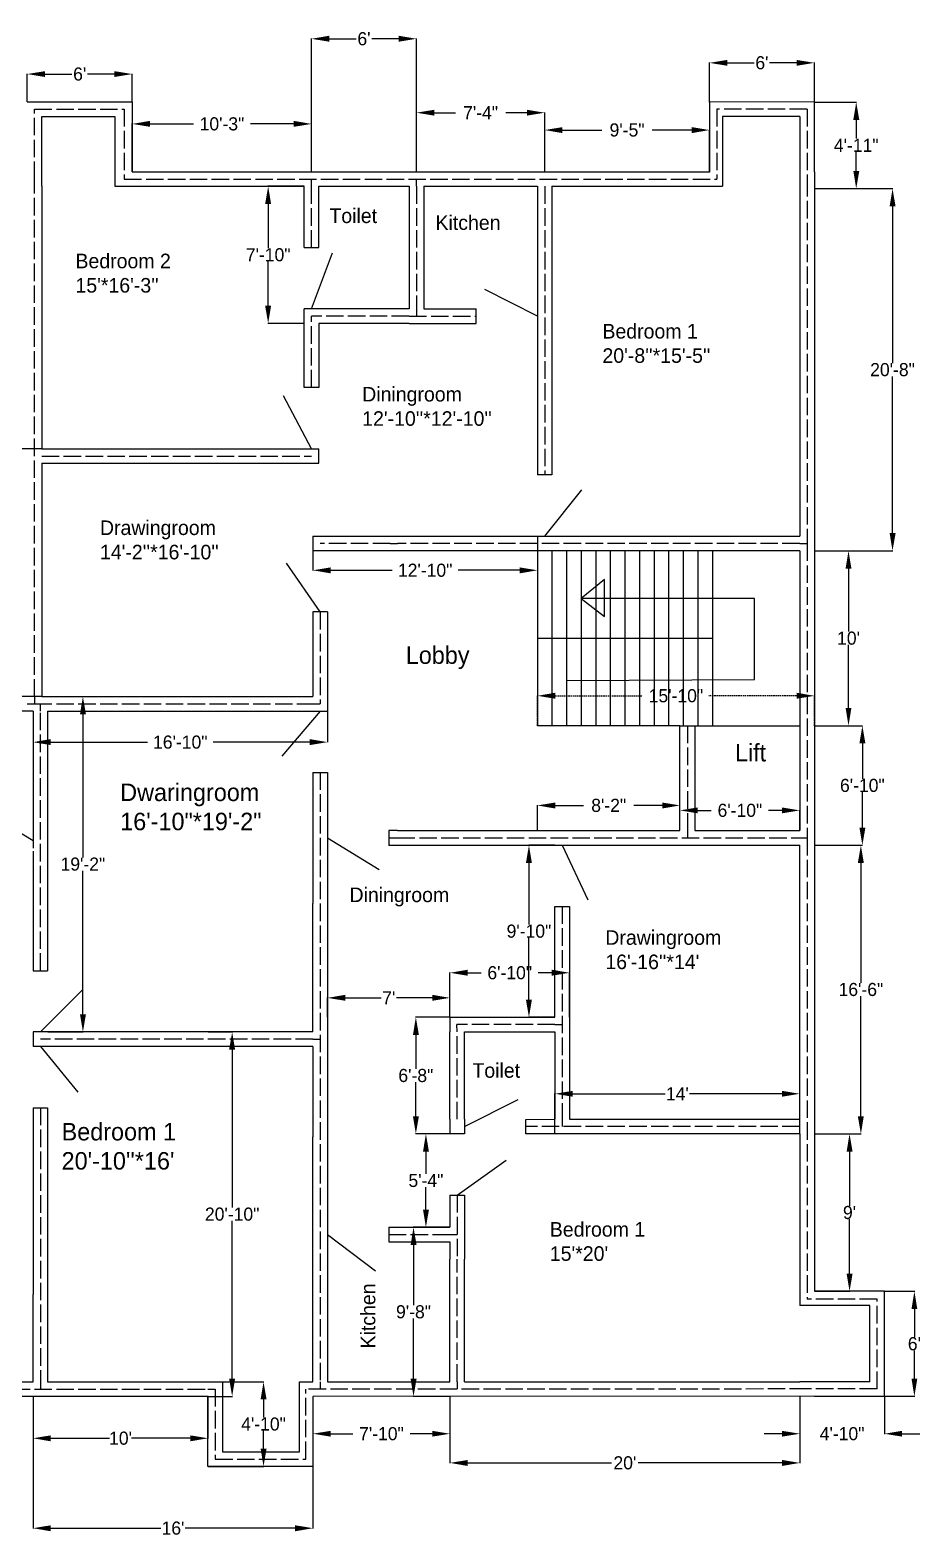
# Model space of a CAD drawing. Header units: inches. Extents: x 39 to 1095, y -16 to 1017.
# Drawn here: x 483 to 1095, y -16 to 1017 of the extents above; entities that cross this region are included whole.
import ezdxf

# ---------------------------------------------------------------- set-up
doc = ezdxf.new("R2010")
doc.units = ezdxf.units.IN
doc.header["$MEASUREMENT"] = 0
doc.linetypes.add('ACAD_ISO02W100', pattern=[15, 12, -3])
doc.linetypes.add('DASHEDX2', pattern=[1.5, 1, -0.5])
doc.dimstyles.get("Standard").update_dxf_attribs({"dimtxt": 9, "dimasz": 12.18, "dimexe": 0.18, "dimexo": 0.0625, "dimgap": 0.09, "dimtad": 0, "dimtih": 1, "dimtoh": 1, "dimdec": 0, "dimzin": 0, "dimdsep": 46, "dimlunit": 3, "dimtxsty": 'Standard', "dimcen": 0.09, "dimadec": 0, "dimazin": 0, "dimtfac": 1, "dimtdec": 0, "dimtofl": 0, "dimtmove": 0, "dimatfit": 3, "dimfxl": 1, "dimtolj": 1, "dimtzin": 0, "dimarcsym": 0})

# ---------------------------------------------------------------- blocks, each defined once
blk = doc.blocks.new('*D18')
at = {"color": 0, "linetype": 'DASHEDX2', "lineweight": -2}
for p, q in [((831.2, 540), (831.2, 560.7)), ((843.4, 560.5), (903.6, 560.5)), ((1009, 560.5), (948.8, 560.5)), ((1021.2, 540), (1021.2, 560.7))]:
    blk.add_line(p, q, dxfattribs=at)
at = {"color": 0, "linetype": 'DASHEDX2'}
for points in [[(843.4, 562.6), (843.4, 558.5), (831.2, 560.5)], [(1009, 562.6), (1009, 558.5), (1021.2, 560.5)]]:
    blk.add_solid(points, dxfattribs=at)
at = {"layer": 'Defpoints', "color": 0, "linetype": 'DASHEDX2'}
for p in [(1021.2, 560.5), (831.2, 540), (1021.2, 540)]:
    blk.add_point(p, dxfattribs=at)
at = {"color": 0, "linetype": 'DASHEDX2', "insert": (926.2, 560.5), "char_height": 9, "attachment_point": 5}
blk.add_mtext('\\A1;15\'-10"', dxfattribs=at)
blk = doc.blocks.new('*D24')
at = {"color": 0, "lineweight": -2}
for p, q in [((605.3, 329.9), (622, 329.9)), ((621.8, 317.8), (621.8, 209.5)), ((621.8, 92.1), (621.8, 200.4)), ((605.3, 79.9), (622, 79.9))]:
    blk.add_line(p, q, dxfattribs=at)
at = {"color": 0}
for points in [[(619.7, 317.8), (623.8, 317.8), (621.8, 329.9)], [(619.7, 92.1), (623.8, 92.1), (621.8, 79.9)]]:
    blk.add_solid(points, dxfattribs=at)
at = {"layer": 'Defpoints', "color": 0}
for p in [(605.2, 329.9), (621.8, 329.9), (605.2, 79.9)]:
    blk.add_point(p, dxfattribs=at)
at = {"color": 0, "insert": (621.8, 204.9), "char_height": 9, "attachment_point": 5}
blk.add_mtext('\\A1;20\'-10"', dxfattribs=at)
blk = doc.blocks.new('*D42')
at = {"color": 0, "lineweight": -2}
for p, q in [((485.2, 79.9), (485.2, -10.7)), ((677.2, 79.9), (677.2, -10.7)), ((497.4, -10.5), (572.9, -10.5)), ((665, -10.5), (589.5, -10.5))]:
    blk.add_line(p, q, dxfattribs=at)
at = {"color": 0}
for points in [[(497.4, -8.5), (497.4, -12.6), (485.2, -10.5)], [(665, -8.5), (665, -12.6), (677.2, -10.5)]]:
    blk.add_solid(points, dxfattribs=at)
at = {"layer": 'Defpoints', "color": 0}
for p in [(485.2, 79.9), (677.2, 79.9), (677.2, -10.5)]:
    blk.add_point(p, dxfattribs=at)
at = {"color": 0, "insert": (581.2, -10.5), "char_height": 9, "attachment_point": 5}
blk.add_mtext("\\A1;16'", dxfattribs=at)
blk = doc.blocks.new('*D43')
at = {"color": 0, "lineweight": -2}
for p, q in [((485.2, 79.8), (485.2, 51)), ((605.2, 79.8), (605.2, 51)), ((497.4, 51.2), (537.6, 51.2)), ((593, 51.2), (552.8, 51.2))]:
    blk.add_line(p, q, dxfattribs=at)
at = {"color": 0}
for points in [[(497.4, 53.2), (497.4, 49.1), (485.2, 51.2)], [(593, 53.2), (593, 49.1), (605.2, 51.2)]]:
    blk.add_solid(points, dxfattribs=at)
at = {"layer": 'Defpoints', "color": 0}
for p in [(485.2, 79.9), (605.2, 79.9), (605.2, 51.2)]:
    blk.add_point(p, dxfattribs=at)
at = {"color": 0, "insert": (545.2, 51.2), "char_height": 9, "attachment_point": 5}
blk.add_mtext("\\A1;10'", dxfattribs=at)
blk = doc.blocks.new('*D44')
at = {"color": 0, "lineweight": -2}
for p, q in [((605.3, 89.9), (643.5, 89.9)), ((643.3, 77.8), (643.3, 65.5)), ((643.3, 44.1), (643.3, 56.4)), ((605.3, 31.9), (643.5, 31.9))]:
    blk.add_line(p, q, dxfattribs=at)
at = {"color": 0}
for points in [[(641.3, 77.8), (645.4, 77.8), (643.3, 89.9)], [(641.3, 44.1), (645.4, 44.1), (643.3, 31.9)]]:
    blk.add_solid(points, dxfattribs=at)
at = {"layer": 'Defpoints', "color": 0}
for p in [(605.2, 89.9), (643.3, 89.9), (605.2, 31.9)]:
    blk.add_point(p, dxfattribs=at)
at = {"color": 0, "insert": (643.3, 60.9), "char_height": 9, "attachment_point": 5}
blk.add_mtext('\\A1;4\'-10"', dxfattribs=at)
blk = doc.blocks.new('*D45')
at = {"color": 0, "lineweight": -2}
for p, q in [((485.2, 549.9), (485.2, 528.6)), ((687.2, 549.9), (687.2, 528.6)), ((497.4, 528.7), (563.6, 528.7)), ((675, 528.7), (608.8, 528.7))]:
    blk.add_line(p, q, dxfattribs=at)
at = {"color": 0}
for points in [[(497.4, 530.8), (497.4, 526.7), (485.2, 528.7)], [(675, 530.8), (675, 526.7), (687.2, 528.7)]]:
    blk.add_solid(points, dxfattribs=at)
at = {"layer": 'Defpoints', "color": 0}
for p in [(485.2, 550), (687.2, 550), (687.2, 528.7)]:
    blk.add_point(p, dxfattribs=at)
at = {"color": 0, "insert": (586.2, 528.7), "char_height": 9, "attachment_point": 5}
blk.add_mtext('\\A1;16\'-10"', dxfattribs=at)
blk = doc.blocks.new('*D46')
at = {"color": 0, "lineweight": -2}
for p, q in [((491.3, 560), (519.6, 560)), ((519.4, 547.8), (519.4, 449.5)), ((519.4, 342.1), (519.4, 440.4)), ((495.3, 329.9), (519.6, 329.9))]:
    blk.add_line(p, q, dxfattribs=at)
at = {"color": 0}
for points in [[(517.4, 547.8), (521.5, 547.8), (519.4, 560)], [(517.4, 342.1), (521.5, 342.1), (519.4, 329.9)]]:
    blk.add_solid(points, dxfattribs=at)
at = {"layer": 'Defpoints', "color": 0}
for p in [(491.2, 560), (495.2, 329.9), (519.4, 329.9)]:
    blk.add_point(p, dxfattribs=at)
at = {"color": 0, "insert": (519.4, 445), "char_height": 9, "attachment_point": 5}
blk.add_mtext('\\A1;19\'-2"', dxfattribs=at)
blk = doc.blocks.new('*D47')
at = {"color": 0, "lineweight": -2}
for p, q in [((491.1, 730), (440.4, 730)), ((440.5, 717.8), (440.5, 649.6)), ((440.5, 572.2), (440.5, 640.4)), ((491.1, 560), (440.4, 560))]:
    blk.add_line(p, q, dxfattribs=at)
at = {"color": 0}
for points in [[(438.5, 717.8), (442.6, 717.8), (440.5, 730)], [(438.5, 572.2), (442.6, 572.2), (440.5, 560)]]:
    blk.add_solid(points, dxfattribs=at)
at = {"layer": 'Defpoints', "color": 0}
for p in [(491.2, 730), (440.5, 560), (491.2, 560)]:
    blk.add_point(p, dxfattribs=at)
at = {"color": 0, "insert": (440.5, 645), "char_height": 9, "attachment_point": 5}
blk.add_mtext('\\A1;14\'-2"', dxfattribs=at)
blk = doc.blocks.new('*D50')
at = {"color": 0, "lineweight": -2}
for p, q in [((481.2, 968), (481.2, 987.2)), ((493.4, 987), (511.9, 987)), ((541, 987), (522.5, 987)), ((553.2, 968), (553.2, 987.2))]:
    blk.add_line(p, q, dxfattribs=at)
at = {"color": 0}
for points in [[(493.4, 989), (493.4, 985), (481.2, 987)], [(541, 989), (541, 985), (553.2, 987)]]:
    blk.add_solid(points, dxfattribs=at)
at = {"layer": 'Defpoints', "color": 0}
for p in [(553.2, 987), (481.2, 968), (553.2, 968)]:
    blk.add_point(p, dxfattribs=at)
at = {"color": 0, "insert": (517.2, 987), "char_height": 9, "attachment_point": 5}
blk.add_mtext("\\A1;6'", dxfattribs=at)
blk = doc.blocks.new('*D51')
at = {"color": 0, "lineweight": -2}
for p, q in [((553.3, 920), (553.3, 953)), ((565.5, 952.8), (595.2, 952.8)), ((664, 952.8), (634.4, 952.8)), ((676.2, 920), (676.2, 953))]:
    blk.add_line(p, q, dxfattribs=at)
at = {"color": 0}
for points in [[(565.5, 954.9), (565.5, 950.8), (553.3, 952.8)], [(664, 954.9), (664, 950.8), (676.2, 952.8)]]:
    blk.add_solid(points, dxfattribs=at)
at = {"layer": 'Defpoints', "color": 0}
for p in [(676.2, 952.8), (553.3, 920), (676.2, 920)]:
    blk.add_point(p, dxfattribs=at)
at = {"color": 0, "insert": (614.8, 952.8), "char_height": 9, "attachment_point": 5}
blk.add_mtext('\\A1;10\'-3"', dxfattribs=at)
blk = doc.blocks.new('*D52')
at = {"color": 0, "lineweight": -2}
for p, q in [((676.2, 920.1), (676.2, 1011.4)), ((688.4, 1011.2), (706.9, 1011.2)), ((736, 1011.2), (717.5, 1011.2)), ((748.2, 920.1), (748.2, 1011.4))]:
    blk.add_line(p, q, dxfattribs=at)
at = {"color": 0}
for points in [[(688.4, 1013.3), (688.4, 1009.2), (676.2, 1011.2)], [(736, 1013.3), (736, 1009.2), (748.2, 1011.2)]]:
    blk.add_solid(points, dxfattribs=at)
at = {"layer": 'Defpoints', "color": 0}
for p in [(748.2, 1011.2), (676.2, 920), (748.2, 920)]:
    blk.add_point(p, dxfattribs=at)
at = {"color": 0, "insert": (712.2, 1011.2), "char_height": 9, "attachment_point": 5}
blk.add_mtext("\\A1;6'", dxfattribs=at)
blk = doc.blocks.new('*D53')
at = {"color": 0, "lineweight": -2}
for p, q in [((748.2, 920.2), (748.2, 960.7)), ((760.4, 960.5), (774.9, 960.5)), ((824, 960.5), (809.5, 960.5)), ((836.2, 920.2), (836.2, 960.7))]:
    blk.add_line(p, q, dxfattribs=at)
at = {"color": 0}
for points in [[(760.4, 962.5), (760.4, 958.5), (748.2, 960.5)], [(824, 962.5), (824, 958.5), (836.2, 960.5)]]:
    blk.add_solid(points, dxfattribs=at)
at = {"layer": 'Defpoints', "color": 0}
for p in [(836.2, 960.5), (748.2, 920.1), (836.2, 920.1)]:
    blk.add_point(p, dxfattribs=at)
at = {"color": 0, "insert": (792.2, 960.5), "char_height": 9, "attachment_point": 5}
blk.add_mtext('\\A1;7\'-4"', dxfattribs=at)
blk = doc.blocks.new('*D54')
at = {"color": 0, "lineweight": -2}
for p, q in [((836.2, 920.2), (836.2, 948.8)), ((848.4, 948.6), (875.4, 948.6)), ((937, 948.6), (910, 948.6)), ((949.2, 920.2), (949.2, 948.8))]:
    blk.add_line(p, q, dxfattribs=at)
at = {"color": 0}
for points in [[(848.4, 950.6), (848.4, 946.5), (836.2, 948.6)], [(937, 950.6), (937, 946.5), (949.2, 948.6)]]:
    blk.add_solid(points, dxfattribs=at)
at = {"layer": 'Defpoints', "color": 0}
for p in [(949.2, 948.6), (836.2, 920.2), (949.2, 920.2)]:
    blk.add_point(p, dxfattribs=at)
at = {"color": 0, "insert": (892.7, 948.6), "char_height": 9, "attachment_point": 5}
blk.add_mtext('\\A1;9\'-5"', dxfattribs=at)
blk = doc.blocks.new('*D55')
at = {"color": 0, "lineweight": -2}
for p, q in [((949.2, 967.8), (949.2, 994.9)), ((961.4, 994.7), (979.9, 994.7)), ((1009, 994.7), (990.5, 994.7)), ((1021.2, 967.8), (1021.2, 994.9))]:
    blk.add_line(p, q, dxfattribs=at)
at = {"color": 0}
for points in [[(961.4, 996.7), (961.4, 992.7), (949.2, 994.7)], [(1009, 996.7), (1009, 992.7), (1021.2, 994.7)]]:
    blk.add_solid(points, dxfattribs=at)
at = {"layer": 'Defpoints', "color": 0}
for p in [(1021.2, 994.7), (949.2, 967.8), (1021.2, 967.8)]:
    blk.add_point(p, dxfattribs=at)
at = {"color": 0, "insert": (985.2, 994.7), "char_height": 9, "attachment_point": 5}
blk.add_mtext("\\A1;6'", dxfattribs=at)
blk = doc.blocks.new('*D56')
at = {"color": 0, "lineweight": -2}
for p, q in [((1021.3, 967.8), (1050.1, 967.8)), ((1049.9, 955.6), (1049.9, 942.7)), ((1049.9, 920.6), (1049.9, 933.5)), ((1021.3, 908.4), (1050.1, 908.4))]:
    blk.add_line(p, q, dxfattribs=at)
at = {"color": 0}
for points in [[(1047.9, 955.6), (1052, 955.6), (1049.9, 967.8)], [(1047.9, 920.6), (1052, 920.6), (1049.9, 908.4)]]:
    blk.add_solid(points, dxfattribs=at)
at = {"layer": 'Defpoints', "color": 0}
for p in [(1021.2, 967.8), (1021.2, 908.4), (1049.9, 908.4)]:
    blk.add_point(p, dxfattribs=at)
at = {"color": 0, "insert": (1049.9, 938.1), "char_height": 9, "attachment_point": 5}
blk.add_mtext('\\A1;4\'-11"', dxfattribs=at)
blk = doc.blocks.new('*D57')
at = {"color": 0, "lineweight": -2}
for p, q in [((1021.3, 908.4), (1075, 908.4)), ((1074.8, 896.2), (1074.8, 788.8)), ((1074.8, 672.1), (1074.8, 779.6)), ((1021.3, 660), (1075, 660))]:
    blk.add_line(p, q, dxfattribs=at)
at = {"color": 0}
for points in [[(1072.8, 896.2), (1076.9, 896.2), (1074.8, 908.4)], [(1072.8, 672.1), (1076.9, 672.1), (1074.8, 660)]]:
    blk.add_solid(points, dxfattribs=at)
at = {"layer": 'Defpoints', "color": 0}
for p in [(1021.3, 908.4), (1021.2, 660), (1074.8, 660)]:
    blk.add_point(p, dxfattribs=at)
at = {"color": 0, "insert": (1074.8, 784.2), "char_height": 9, "attachment_point": 5}
blk.add_mtext('\\A1;20\'-8"', dxfattribs=at)
blk = doc.blocks.new('*D59')
at = {"color": 0, "lineweight": -2}
for p, q in [((1021.3, 458), (1053.3, 458)), ((1053.1, 445.8), (1053.1, 363.6)), ((1053.1, 272.1), (1053.1, 354.4)), ((1021.3, 260), (1053.3, 260))]:
    blk.add_line(p, q, dxfattribs=at)
at = {"color": 0}
for points in [[(1051, 445.8), (1055.1, 445.8), (1053.1, 458)], [(1051, 272.1), (1055.1, 272.1), (1053.1, 260)]]:
    blk.add_solid(points, dxfattribs=at)
at = {"layer": 'Defpoints', "color": 0}
for p in [(1021.3, 458), (1021.3, 260), (1053.1, 260)]:
    blk.add_point(p, dxfattribs=at)
at = {"color": 0, "insert": (1053.1, 359), "char_height": 9, "attachment_point": 5}
blk.add_mtext('\\A1;16\'-6"', dxfattribs=at)
blk = doc.blocks.new('*D60')
at = {"color": 0, "lineweight": -2}
for p, q in [((1021.4, 260), (1045.5, 260)), ((1045.3, 247.8), (1045.3, 210.6)), ((1045.3, 164.1), (1045.3, 201.4)), ((1021.3, 152), (1045.5, 152))]:
    blk.add_line(p, q, dxfattribs=at)
at = {"color": 0}
for points in [[(1043.3, 247.8), (1047.4, 247.8), (1045.3, 260)], [(1043.3, 164.1), (1047.4, 164.1), (1045.3, 152)]]:
    blk.add_solid(points, dxfattribs=at)
at = {"layer": 'Defpoints', "color": 0}
for p in [(1021.3, 260), (1021.2, 152), (1045.3, 152)]:
    blk.add_point(p, dxfattribs=at)
at = {"color": 0, "insert": (1045.3, 206), "char_height": 9, "attachment_point": 5}
blk.add_mtext("\\A1;9'", dxfattribs=at)
blk = doc.blocks.new('*D61')
at = {"color": 0, "lineweight": -2}
for p, q in [((1069.3, 152), (1090, 152)), ((1089.8, 139.8), (1089.8, 120.6)), ((1089.8, 92.1), (1089.8, 111.4)), ((1069.3, 80), (1090, 80))]:
    blk.add_line(p, q, dxfattribs=at)
at = {"color": 0}
for points in [[(1087.8, 139.8), (1091.8, 139.8), (1089.8, 152)], [(1087.8, 92.1), (1091.8, 92.1), (1089.8, 80)]]:
    blk.add_solid(points, dxfattribs=at)
at = {"layer": 'Defpoints', "color": 0}
for p in [(1069.2, 152), (1069.2, 80), (1089.8, 80)]:
    blk.add_point(p, dxfattribs=at)
at = {"color": 0, "insert": (1089.8, 116), "char_height": 9, "attachment_point": 5}
blk.add_mtext("\\A1;6'", dxfattribs=at)
blk = doc.blocks.new('*D62')
at = {"color": 0, "lineweight": -2}
for p, q in [((1011.2, 79.9), (1011.2, 54.1)), ((1069.3, 79.9), (1069.3, 54.1)), ((999, 54.3), (986.8, 54.3)), ((1081.4, 54.3), (1093.6, 54.3))]:
    blk.add_line(p, q, dxfattribs=at)
at = {"color": 0}
for points in [[(999, 56.3), (999, 52.3), (1011.2, 54.3)], [(1081.4, 56.3), (1081.4, 52.3), (1069.3, 54.3)]]:
    blk.add_solid(points, dxfattribs=at)
at = {"layer": 'Defpoints', "color": 0}
for p in [(1011.2, 80), (1069.3, 80), (1069.3, 54.3)]:
    blk.add_point(p, dxfattribs=at)
at = {"color": 0, "insert": (1040.2, 54.3), "char_height": 9, "attachment_point": 5}
blk.add_mtext('\\A1;4\'-10"', dxfattribs=at)
blk = doc.blocks.new('*D63')
at = {"color": 0, "lineweight": -2}
for p, q in [((771.2, 79.8), (771.2, 34.1)), ((1011.2, 79.8), (1011.2, 34.1)), ((783.4, 34.3), (882.1, 34.3)), ((999, 34.3), (900.3, 34.3))]:
    blk.add_line(p, q, dxfattribs=at)
at = {"color": 0}
for points in [[(783.4, 36.3), (783.4, 32.2), (771.2, 34.3)], [(999, 36.3), (999, 32.2), (1011.2, 34.3)]]:
    blk.add_solid(points, dxfattribs=at)
at = {"layer": 'Defpoints', "color": 0}
for p in [(771.2, 79.9), (1011.2, 79.9), (771.2, 34.3)]:
    blk.add_point(p, dxfattribs=at)
at = {"color": 0, "insert": (891.2, 34.3), "char_height": 9, "attachment_point": 5}
blk.add_mtext("\\A1;20'", dxfattribs=at)
blk = doc.blocks.new('*D64')
at = {"color": 0, "lineweight": -2}
for p, q in [((677.2, 79.8), (677.2, 54.1)), ((771.2, 79.8), (771.2, 54.1)), ((689.4, 54.3), (704.6, 54.3)), ((759, 54.3), (743.8, 54.3))]:
    blk.add_line(p, q, dxfattribs=at)
at = {"color": 0}
for points in [[(689.4, 56.3), (689.4, 52.3), (677.2, 54.3)], [(759, 56.3), (759, 52.3), (771.2, 54.3)]]:
    blk.add_solid(points, dxfattribs=at)
at = {"layer": 'Defpoints', "color": 0}
for p in [(677.2, 79.9), (771.2, 79.8), (771.2, 54.3)]:
    blk.add_point(p, dxfattribs=at)
at = {"color": 0, "insert": (724.2, 54.3), "char_height": 9, "attachment_point": 5}
blk.add_mtext('\\A1;7\'-10"', dxfattribs=at)
blk = doc.blocks.new('*D65')
at = {"color": 0, "lineweight": -2}
for p, q in [((771.1, 195.9), (746, 195.9)), ((746.2, 183.8), (746.2, 142.5)), ((746.2, 92), (746.2, 133.3)), ((771.1, 79.8), (746, 79.8))]:
    blk.add_line(p, q, dxfattribs=at)
at = {"color": 0}
for points in [[(744.2, 183.8), (748.3, 183.8), (746.2, 195.9)], [(744.2, 92), (748.3, 92), (746.2, 79.8)]]:
    blk.add_solid(points, dxfattribs=at)
at = {"layer": 'Defpoints', "color": 0}
for p in [(771.2, 195.9), (746.2, 79.8), (771.2, 79.8)]:
    blk.add_point(p, dxfattribs=at)
at = {"color": 0, "insert": (746.2, 137.9), "char_height": 9, "attachment_point": 5}
blk.add_mtext('\\A1;9\'-8"', dxfattribs=at)
blk = doc.blocks.new('*D66')
at = {"color": 0, "lineweight": -2}
for p, q in [((771.2, 340), (771.2, 370.7)), ((783.4, 370.5), (792.6, 370.5)), ((841, 370.5), (831.8, 370.5)), ((853.2, 340), (853.2, 370.7))]:
    blk.add_line(p, q, dxfattribs=at)
at = {"color": 0}
for points in [[(783.4, 372.6), (783.4, 368.5), (771.2, 370.5)], [(841, 372.6), (841, 368.5), (853.2, 370.5)]]:
    blk.add_solid(points, dxfattribs=at)
at = {"layer": 'Defpoints', "color": 0}
for p in [(853.2, 370.5), (771.2, 340), (853.2, 340)]:
    blk.add_point(p, dxfattribs=at)
at = {"color": 0, "insert": (812.2, 370.5), "char_height": 9, "attachment_point": 5}
blk.add_mtext('\\A1;6\'-10"', dxfattribs=at)
blk = doc.blocks.new('*D67')
at = {"color": 0, "lineweight": -2}
for p, q in [((687.2, 340.1), (687.2, 353.5)), ((699.4, 353.3), (723.9, 353.3)), ((759, 353.3), (734.6, 353.3)), ((771.2, 340.1), (771.2, 353.5))]:
    blk.add_line(p, q, dxfattribs=at)
at = {"color": 0}
for points in [[(699.4, 355.4), (699.4, 351.3), (687.2, 353.3)], [(759, 355.4), (759, 351.3), (771.2, 353.3)]]:
    blk.add_solid(points, dxfattribs=at)
at = {"layer": 'Defpoints', "color": 0}
for p in [(687.2, 353.3), (687.2, 340), (771.2, 340)]:
    blk.add_point(p, dxfattribs=at)
at = {"color": 0, "insert": (729.2, 353.3), "char_height": 9, "attachment_point": 5}
blk.add_mtext("\\A1;7'", dxfattribs=at)
blk = doc.blocks.new('*D68')
at = {"color": 0, "lineweight": -2}
for p, q in [((771.1, 340), (747.6, 340)), ((747.8, 327.8), (747.8, 304.6)), ((747.8, 272.1), (747.8, 295.4)), ((771.1, 260), (747.6, 260))]:
    blk.add_line(p, q, dxfattribs=at)
at = {"color": 0}
for points in [[(745.8, 327.8), (749.9, 327.8), (747.8, 340)], [(745.8, 272.1), (749.9, 272.1), (747.8, 260)]]:
    blk.add_solid(points, dxfattribs=at)
at = {"layer": 'Defpoints', "color": 0}
for p in [(771.2, 340), (747.8, 260), (771.2, 260)]:
    blk.add_point(p, dxfattribs=at)
at = {"color": 0, "insert": (747.8, 300), "char_height": 9, "attachment_point": 5}
blk.add_mtext('\\A1;6\'-8"', dxfattribs=at)
blk = doc.blocks.new('*D69')
at = {"color": 0, "lineweight": -2}
for p, q in [((771.1, 260), (754.5, 260)), ((754.7, 247.8), (754.7, 232.5)), ((754.7, 208.1), (754.7, 223.4)), ((771.1, 195.9), (754.5, 195.9))]:
    blk.add_line(p, q, dxfattribs=at)
at = {"color": 0}
for points in [[(752.7, 247.8), (756.8, 247.8), (754.7, 260)], [(752.7, 208.1), (756.8, 208.1), (754.7, 195.9)]]:
    blk.add_solid(points, dxfattribs=at)
at = {"layer": 'Defpoints', "color": 0}
for p in [(771.1, 260), (754.7, 195.9), (771.1, 195.9)]:
    blk.add_point(p, dxfattribs=at)
at = {"color": 0, "insert": (754.7, 228), "char_height": 9, "attachment_point": 5}
blk.add_mtext('\\A1;5\'-4"', dxfattribs=at)
blk = doc.blocks.new('*D70')
at = {"color": 0, "lineweight": -2}
for p, q in [((843.1, 458), (825.2, 458)), ((825.4, 445.8), (825.4, 403.6)), ((825.4, 352.1), (825.4, 394.4)), ((843.1, 340), (825.2, 340))]:
    blk.add_line(p, q, dxfattribs=at)
at = {"color": 0}
for points in [[(823.3, 445.8), (827.4, 445.8), (825.4, 458)], [(823.3, 352.1), (827.4, 352.1), (825.4, 340)]]:
    blk.add_solid(points, dxfattribs=at)
at = {"layer": 'Defpoints', "color": 0}
for p in [(825.4, 458), (843.2, 458), (843.2, 340)]:
    blk.add_point(p, dxfattribs=at)
at = {"color": 0, "insert": (825.4, 399), "char_height": 9, "attachment_point": 5}
blk.add_mtext('\\A1;9\'-10"', dxfattribs=at)
blk = doc.blocks.new('*D71')
at = {"color": 0, "lineweight": -2}
for p, q in [((843.2, 260), (843.2, 287.7)), ((855.4, 287.5), (918.9, 287.5)), ((999, 287.5), (935.5, 287.5)), ((1011.2, 260), (1011.2, 287.7))]:
    blk.add_line(p, q, dxfattribs=at)
at = {"color": 0}
for points in [[(855.4, 289.5), (855.4, 285.5), (843.2, 287.5)], [(999, 289.5), (999, 285.5), (1011.2, 287.5)]]:
    blk.add_solid(points, dxfattribs=at)
at = {"layer": 'Defpoints', "color": 0}
for p in [(843.2, 287.5), (843.2, 260), (1011.2, 260)]:
    blk.add_point(p, dxfattribs=at)
at = {"color": 0, "insert": (927.2, 287.5), "char_height": 9, "attachment_point": 5}
blk.add_mtext("\\A1;14'", dxfattribs=at)
blk = doc.blocks.new('*D72')
at = {"color": 0, "lineweight": -2}
for p, q in [((671.1, 910), (646.3, 910)), ((646.5, 897.8), (646.5, 867.6)), ((646.5, 828.1), (646.5, 858.4)), ((671.1, 816), (646.3, 816))]:
    blk.add_line(p, q, dxfattribs=at)
at = {"color": 0}
for points in [[(644.4, 897.8), (648.5, 897.8), (646.5, 910)], [(644.4, 828.1), (648.5, 828.1), (646.5, 816)]]:
    blk.add_solid(points, dxfattribs=at)
at = {"layer": 'Defpoints', "color": 0}
for p in [(671.2, 910), (646.5, 816), (671.2, 816)]:
    blk.add_point(p, dxfattribs=at)
at = {"color": 0, "insert": (646.5, 863), "char_height": 9, "attachment_point": 5}
blk.add_mtext('\\A1;7\'-10"', dxfattribs=at)
blk = doc.blocks.new('*D73')
at = {"color": 0, "lineweight": -2}
for p, q in [((677.2, 669.9), (677.2, 646.4)), ((831.2, 669.9), (831.2, 646.4)), ((689.4, 646.6), (731.6, 646.6)), ((819, 646.6), (776.8, 646.6))]:
    blk.add_line(p, q, dxfattribs=at)
at = {"color": 0}
for points in [[(689.4, 648.6), (689.4, 644.5), (677.2, 646.6)], [(819, 648.6), (819, 644.5), (831.2, 646.6)]]:
    blk.add_solid(points, dxfattribs=at)
at = {"layer": 'Defpoints', "color": 0}
for p in [(677.2, 670), (831.2, 670), (831.2, 646.6)]:
    blk.add_point(p, dxfattribs=at)
at = {"color": 0, "insert": (754.2, 646.6), "char_height": 9, "attachment_point": 5}
blk.add_mtext('\\A1;12\'-10"', dxfattribs=at)
blk = doc.blocks.new('*D74')
at = {"color": 0, "lineweight": -2}
for p, q in [((1021.3, 660), (1044.8, 660)), ((1044.6, 647.8), (1044.6, 604.6)), ((1044.6, 552.2), (1044.6, 595.4)), ((1021.3, 540), (1044.8, 540))]:
    blk.add_line(p, q, dxfattribs=at)
at = {"color": 0}
for points in [[(1042.6, 647.8), (1046.6, 647.8), (1044.6, 660)], [(1042.6, 552.2), (1046.6, 552.2), (1044.6, 540)]]:
    blk.add_solid(points, dxfattribs=at)
at = {"layer": 'Defpoints', "color": 0}
for p in [(1021.3, 660), (1021.2, 540), (1044.6, 540)]:
    blk.add_point(p, dxfattribs=at)
at = {"color": 0, "insert": (1044.6, 600), "char_height": 9, "attachment_point": 5}
blk.add_mtext("\\A1;10'", dxfattribs=at)
blk = doc.blocks.new('*D75')
at = {"color": 0, "lineweight": -2}
for p, q in [((1021.3, 540), (1054.3, 540)), ((1054.1, 527.8), (1054.1, 503.6)), ((1054.1, 470.1), (1054.1, 494.4)), ((1021.3, 458), (1054.3, 458))]:
    blk.add_line(p, q, dxfattribs=at)
at = {"color": 0}
for points in [[(1052.1, 527.8), (1056.2, 527.8), (1054.1, 540)], [(1052.1, 470.1), (1056.2, 470.1), (1054.1, 458)]]:
    blk.add_solid(points, dxfattribs=at)
at = {"layer": 'Defpoints', "color": 0}
for p in [(1021.3, 540), (1021.3, 458), (1054.1, 458)]:
    blk.add_point(p, dxfattribs=at)
at = {"color": 0, "insert": (1054.1, 499), "char_height": 9, "attachment_point": 5}
blk.add_mtext('\\A1;6\'-10"', dxfattribs=at)
blk = doc.blocks.new('*D76')
at = {"color": 0, "lineweight": -2}
for p, q in [((929, 468.1), (929, 482.1)), ((941.1, 481.9), (950.5, 481.9)), ((999, 481.9), (989.7, 481.9)), ((1011.2, 468.1), (1011.2, 482.1))]:
    blk.add_line(p, q, dxfattribs=at)
at = {"color": 0}
for points in [[(941.1, 483.9), (941.1, 479.9), (929, 481.9)], [(999, 483.9), (999, 479.9), (1011.2, 481.9)]]:
    blk.add_solid(points, dxfattribs=at)
at = {"layer": 'Defpoints', "color": 0}
for p in [(1011.2, 481.9), (929, 468), (1011.2, 468.1)]:
    blk.add_point(p, dxfattribs=at)
at = {"color": 0, "insert": (970.1, 481.9), "char_height": 9, "attachment_point": 5}
blk.add_mtext('\\A1;6\'-10"', dxfattribs=at)
blk = doc.blocks.new('*D77')
at = {"color": 0, "lineweight": -2}
for p, q in [((831.2, 468.2), (831.2, 485.5)), ((843.4, 485.3), (862.7, 485.3)), ((916.8, 485.3), (897.4, 485.3)), ((929, 468.2), (929, 485.5))]:
    blk.add_line(p, q, dxfattribs=at)
at = {"color": 0}
for points in [[(843.4, 487.3), (843.4, 483.2), (831.2, 485.3)], [(916.8, 487.3), (916.8, 483.2), (929, 485.3)]]:
    blk.add_solid(points, dxfattribs=at)
at = {"layer": 'Defpoints', "color": 0}
for p in [(831.2, 485.3), (831.2, 468.1), (929, 468.1)]:
    blk.add_point(p, dxfattribs=at)
at = {"color": 0, "insert": (880.1, 485.3), "char_height": 9, "attachment_point": 5}
blk.add_mtext('\\A1;8\'-2"', dxfattribs=at)

msp = doc.modelspace()

# ---------------------------------------------------------------- linework, layer by layer
for p, q in [((481.2, 968), (553.2, 968)), ((553.2, 968), (553.3, 920)), ((1021.2, 968), (949.2, 967.8)), ((949.2, 967.8), (949.2, 919.8)), ((1021.2, 920), (1021.2, 968)), ((491.2, 910), (491.2, 958)), ((491.2, 958), (541.2, 958)), ((541.2, 958), (541.2, 910)), ((1011.2, 958), (958.2, 958)), ((958.2, 958), (958.2, 910)), ((1011.2, 958), (1011.2, 910)), ((553.3, 920), (949.2, 920)), ((1021.2, 920), (1021.2, 152)), ((491.2, 910), (491.2, 730)), ((541.2, 910), (671.2, 910)), ((671.2, 868), (671.2, 910)), ((671.2, 868), (671.2, 910)), ((676.2, 910), (676.2, 915)), ((681.2, 868), (681.2, 910)), ((681.2, 910), (743.2, 910)), ((743.2, 910), (743.2, 826)), ((748.2, 910), (748.2, 915)), ((753.2, 910), (753.2, 826)), ((753.2, 910), (831.2, 910)), ((831.2, 910), (831.2, 826)), ((841.2, 910), (841.2, 730)), ((841.2, 910), (958.2, 910)), ((1011.2, 910), (1011.1, 730)), ((1011.2, 910), (1011.2, 670)), ((671.2, 868), (681.2, 868)), ((676.2, 826), (690.7, 864.3)), ((831.2, 821), (795.1, 839.3)), ((671.2, 772), (671.2, 826)), ((671.2, 772), (671.2, 826)), ((681.2, 826), (671.2, 826)), ((681.2, 821), (676.2, 821)), ((743.2, 826), (681.2, 826)), ((748.2, 826), (748.2, 821)), ((753.2, 826), (789.2, 826)), ((789.2, 816), (789.2, 826)), ((831.2, 826), (831.2, 826)), ((831.2, 826), (831.2, 816)), ((743.2, 816), (681.2, 816)), ((681.2, 816), (681.2, 772)), ((743.2, 816), (789.2, 816)), ((831.2, 816), (831.2, 730)), ((676.2, 730), (656.9, 766.2)), ((681.2, 772), (671.2, 772)), ((491.2, 730), (671.2, 730)), ((671.2, 730), (681.2, 730)), ((671.2, 725), (676.2, 725)), ((681.2, 720), (681.2, 730)), ((831.2, 730), (831.2, 712)), ((841.2, 730), (841.2, 712)), ((491.2, 720), (671.2, 720)), ((491.2, 720), (491.2, 560)), ((671.2, 720), (681.2, 720)), ((841.2, 712), (831.2, 712)), ((836.2, 670), (861.6, 701.9)), ((677.2, 670), (677.2, 660)), ((677.2, 670), (831.2, 670)), ((730.2, 665), (735.2, 665)), ((831.2, 670), (841.2, 670)), ((841.2, 670), (1011.2, 670)), ((1011.2, 665), (1016.2, 665)), ((682.2, 618), (659, 651.6)), ((687.2, 660), (677.2, 660)), ((735.2, 660), (687.2, 660)), ((771.2, 660), (735.2, 660)), ((891.2, 660), (771.2, 660)), ((831.2, 660), (831.2, 540)), ((831.2, 660), (831.2, 600)), ((841.2, 660), (841.2, 540)), ((851.2, 660), (851.2, 540)), ((861.2, 660), (861.2, 540)), ((871.2, 660), (871.2, 540)), ((881.2, 660), (881.2, 540)), ((1011.2, 660), (891.2, 660)), ((891.2, 660), (891.2, 540)), ((901.2, 660), (901.2, 540)), ((911.2, 660), (911.2, 540)), ((921.2, 660), (921.2, 540)), ((931.2, 660), (931.2, 540)), ((941.2, 660), (941.2, 540)), ((1011.2, 660), (951.2, 660)), ((951.2, 660), (951.2, 540)), ((1011.2, 660), (1011.2, 540)), ((877.2, 640.2), (861.2, 627.2)), ((877.2, 614.8), (877.2, 640.2)), ((980.1, 627.2), (861.2, 627.2)), ((861.2, 627.2), (877.2, 614.8)), ((980.1, 571.8), (980.1, 627.2)), ((687.2, 618), (677.2, 618)), ((677.2, 618), (677.2, 560)), ((687.2, 618), (687.2, 550)), ((831.2, 600), (951.2, 600)), ((831.2, 600), (831.2, 570.9)), ((851.2, 570.9), (980.1, 571.8)), ((491.2, 560), (677.2, 560)), ((485.2, 550), (393.2, 550)), ((485.2, 550), (485.2, 466)), ((495.2, 550), (677.2, 550)), ((495.2, 550), (495.2, 371.9)), ((682.2, 550), (655.8, 519)), ((677.2, 555), (682.2, 555)), ((677.2, 550), (687.2, 550)), ((929, 540), (831.2, 540)), ((929, 468), (929, 540)), ((929, 540), (939.2, 540)), ((939.2, 540), (939.2, 468)), ((939.2, 540), (979.5, 540)), ((979.5, 540), (1011.2, 540)), ((1011.2, 540), (1011.2, 468)), ((677.2, 508), (687.2, 508)), ((677.2, 508), (677.2, 418)), ((687.2, 508), (687.2, 468)), ((485.2, 461), (449.7, 482.5)), ((485.2, 466), (485.2, 456)), ((687.3, 468), (687.3, 458)), ((729.2, 468), (729.2, 457.9)), ((735.2, 468), (729.2, 468)), ((735.2, 468), (929, 468)), ((934.1, 468), (934.1, 463)), ((939.2, 468), (1011.2, 468)), ((687.3, 458), (687.2, 195.9)), ((687.3, 463), (722.6, 441.3)), ((729.2, 458), (843.2, 458)), ((730.2, 463), (735.2, 463)), ((843.2, 458), (853.2, 458)), ((848.2, 458), (865.7, 420.5)), ((853.2, 458), (1011.2, 458)), ((1011.2, 463), (1016.2, 463)), ((1011.2, 270), (1011.2, 458)), ((485.2, 454), (485.2, 454)), ((485.2, 454), (485.2, 371.9)), ((677.2, 329.9), (677.2, 418)), ((843.2, 340), (843.2, 416)), ((843.2, 416), (853.2, 416)), ((853.2, 416), (853.2, 270)), ((485.2, 371.9), (495.2, 371.9)), ((490.2, 329.9), (518.9, 358.6)), ((771.2, 340), (843.2, 340)), ((771.2, 340), (771.2, 330)), ((776.2, 330), (775.9, 335)), ((843.2, 335), (848.2, 335)), ((485.2, 329.9), (485.2, 329.9)), ((495.2, 329.9), (485.2, 329.9)), ((485.2, 329.9), (485.2, 319.9)), ((495.2, 324.9), (490.2, 324.9)), ((677.2, 329.9), (495.2, 329.9)), ((677.2, 324.9), (682.2, 324.9)), ((771.2, 270), (771.2, 330)), ((781.2, 270), (781.2, 330)), ((781.2, 330), (843.2, 330)), ((843.2, 330), (843.2, 330)), ((843.2, 330), (843.2, 270)), ((495.2, 319.9), (485.2, 319.9)), ((490.2, 319.9), (516, 288.5)), ((677.2, 319.9), (495.2, 319.9)), ((677.2, 319.9), (677.2, 257.9)), ((781.2, 265), (818.1, 283.6)), ((485.2, 277.9), (495.2, 277.9)), ((485.2, 277.9), (485.2, 149.9)), ((495.2, 277.9), (495.2, 89.9)), ((771.2, 270), (771.2, 260)), ((781.2, 270), (781.2, 260)), ((823.2, 269.9), (843.2, 270)), ((823.2, 260), (823.2, 269.9)), ((848.2, 270), (848.2, 270)), ((848.2, 270), (848.2, 265)), ((853.2, 270), (1011.2, 270)), ((781.2, 260), (771.2, 260)), ((1011.2, 260), (823.2, 260)), ((1011.2, 260), (1011.2, 142.2)), ((677.2, 89.9), (677.2, 257.9)), ((677.2, 89.9), (677.2, 257.9)), ((776.2, 218), (809.8, 242)), ((771.2, 218), (771.2, 195.9)), ((771.2, 218), (781.2, 218)), ((781.2, 218), (781.2, 174)), ((687.2, 195.9), (687.2, 185.9)), ((687.2, 190.9), (720.2, 166)), ((729.2, 195.9), (771.2, 195.9)), ((729.2, 195.9), (729.2, 185.9)), ((771.2, 190.9), (776.2, 190.9)), ((687.2, 185.9), (687.2, 89.9)), ((729.2, 185.9), (771.2, 185.9)), ((771.2, 185.9), (771.2, 174)), ((771.2, 90), (771.2, 174)), ((781.2, 90), (781.2, 174)), ((485.2, 89.9), (485.2, 149.9)), ((1069.2, 152), (1021.2, 152)), ((1069.2, 80), (1069.2, 152)), ((1059.2, 142.2), (1011.2, 142.2)), ((1059.2, 90), (1059.2, 142.2)), ((328.2, 89.9), (485.2, 89.9)), ((490.2, 89.9), (490.2, 84.9)), ((495.2, 89.9), (610.2, 89.9)), ((605.2, 84.9), (610.2, 84.9)), ((610.2, 89.9), (615.2, 89.9)), ((615.2, 89.9), (615.2, 41.9)), ((667.9, 89.9), (677.2, 89.9)), ((667.9, 41.9), (667.9, 89.9)), ((682.2, 89.9), (682.2, 84.9)), ((687.2, 89.9), (771.2, 90)), ((776.2, 90), (776.2, 85)), ((781.2, 90), (1011.2, 90)), ((1059.2, 90), (1011.2, 90)), ((605.2, 79.9), (121.1, 79.9)), ((605.2, 31.9), (605.2, 80.2)), ((1021.2, 80), (677.2, 79.9)), ((677.2, 79.9), (677.2, 31.9)), ((1021.2, 80), (1069.2, 80)), ((615.2, 41.9), (667.9, 41.9)), ((677.2, 31.9), (605.2, 31.9))]:
    msp.add_line(p, q)
at = {"linetype": 'ACAD_ISO02W100'}
for p, q in [((486.2, 915), (486.2, 963)), ((486.2, 963), (547.7, 963)), ((547.7, 963), (547.7, 915)), ((1016.2, 963), (954.2, 963)), ((954.2, 963), (954.2, 915)), ((1016.2, 963), (1016.2, 915)), ((486.2, 560), (486.2, 915)), ((547.7, 915), (954.2, 915)), ((676.2, 868), (676.2, 910)), ((748.2, 910), (748.2, 826)), ((836.2, 910), (836.2, 730)), ((1016.2, 915), (1016.2, 665)), ((676.2, 772), (676.2, 821)), ((743.2, 821), (681.2, 821)), ((743.2, 821), (789.2, 821)), ((491.2, 725), (671.2, 725)), ((836.2, 730), (836.2, 712)), ((730.2, 665), (682.2, 665)), ((771.2, 665), (735.2, 665)), ((891.2, 665), (771.2, 665)), ((1011.2, 665), (891.2, 665)), ((1016.2, 665), (1016.2, 463)), ((682.2, 618), (682.2, 555)), ((486.2, 560), (486.2, 555)), ((481.2, 555), (486.2, 555)), ((486.2, 555), (677.2, 555)), ((490.2, 550), (490.2, 555)), ((490.2, 371.9), (490.2, 550)), ((934.1, 540), (934.1, 468)), ((682.2, 508), (682.2, 463)), ((682.2, 463), (682.2, 89.9)), ((729.2, 463), (730.2, 463)), ((735.2, 463), (1011.2, 463)), ((1016.2, 463), (1016.2, 146.7)), ((848.2, 416), (848.2, 270)), ((843.2, 335), (775.9, 335)), ((677.2, 324.9), (495.2, 324.9)), ((776.2, 270), (776.2, 330)), ((490.2, 277.9), (490.2, 89.9)), ((1011.2, 265), (823.2, 265)), ((776.2, 218), (776.2, 174)), ((729.2, 190.9), (771.2, 190.9)), ((776.2, 90), (776.2, 174)), ((1064.2, 146.7), (1016.2, 146.7)), ((1064.2, 85), (1064.2, 146.7)), ((126.2, 84.9), (605.2, 84.9)), ((610.2, 84.9), (610.2, 36.9)), ((1016.2, 85), (672.3, 84.9)), ((672.3, 36.9), (672.3, 84.9)), ((1064.2, 85), (1016.2, 85)), ((610.2, 36.9), (672.3, 36.9))]:
    msp.add_line(p, q, dxfattribs=at)

# ---------------------------------------------------------------- texts
for s, height, p in [('Toilet', 10, (688.5, 884.8)), ('Kitchen', 10, (761.3, 880.1)), ('Bedroom 2', 10, (514.3, 853.8)), ("15'*16'-3''", 10, (514.3, 837.1)), ('Bedroom 1', 10, (875.8, 805.6)), ("20'-8''*15'-5''", 10, (875.8, 788.9)), ('Diningroom', 10, (711, 762.4)), ("12'-10''*12'-10''", 10, (711, 745.7)), ('Drawingroom', 10, (531.1, 670.8)), ("14'-2''*16'-10''", 10, (531.1, 654.1)), ('Dwaringroom ', 12, (545, 488.3)), ('16\'-10"*19\'-2"', 12, (545, 468.3)), ('Diningroom', 10, (702.3, 419)), ('Drawingroom', 10, (877.8, 389.7)), ("16'-16''*14'", 10, (877.8, 373)), ('Toilet', 10, (786.6, 298.5)), ('Bedroom 1', 12, (504.8, 255.5)), ("20'-10''*16'", 12, (504.8, 235.5)), ('Bedroom 1', 10, (839.7, 189.5)), ("15'*20'", 10, (839.7, 172.9))]:
    msp.add_text(s, height=height).set_placement(p)
at = {"linetype": 'DASHEDX2'}
for s, p in [('Lobby', (740.9, 582.4)), ('Lift', (966.7, 515.5))]:
    msp.add_text(s, height=12, dxfattribs=at).set_placement(p)
msp.add_text('Kitchen', height=10, rotation=90).set_placement((720, 112.8))

# ---------------------------------------------------------------- dimensions: what is measured, and where the dimension line sits
for base, p1, p2, picture, middle in [((748.2, 1011.2), (676.2, 920), (748.2, 920), '*D52', (712.2, 1011.2)), ((553.2, 987), (481.2, 968), (553.2, 968), '*D50', (517.2, 987)), ((1021.2, 994.7), (949.2, 967.8), (1021.2, 967.8), '*D55', (985.2, 994.7)), ((836.2, 960.5), (748.2, 920.1), (836.2, 920.1), '*D53', (792.2, 960.5)), ((676.2, 952.8), (553.3, 920), (676.2, 920), '*D51', (614.8, 952.8)), ((949.2, 948.6), (836.2, 920.2), (949.2, 920.2), '*D54', (892.7, 948.6)), ((831.2, 646.6), (677.2, 670), (831.2, 670), '*D73', (754.2, 646.6)), ((687.2, 528.7), (485.2, 550), (687.2, 550), '*D45', (586.2, 528.7)), ((831.2, 485.3), (929, 468.1), (831.2, 468.1), '*D77', (880.1, 485.3)), ((1011.2, 481.9), (929, 468), (1011.2, 468.1), '*D76', (970.1, 481.9)), ((853.2, 370.5), (771.2, 340), (853.2, 340), '*D66', (812.2, 370.5)), ((687.2, 353.3), (771.2, 340), (687.2, 340), '*D67', (729.2, 353.3)), ((843.2, 287.5), (1011.2, 260), (843.2, 260), '*D71', (927.2, 287.5)), ((677.2, -10.5), (485.2, 79.9), (677.2, 79.9), '*D42', (581.2, -10.5)), ((605.2, 51.2), (485.2, 79.9), (605.2, 79.9), '*D43', (545.2, 51.2)), ((771.2, 54.3), (677.2, 79.9), (771.2, 79.8), '*D64', (724.2, 54.3)), ((771.2, 34.3), (1011.2, 79.9), (771.2, 79.9), '*D63', (891.2, 34.3)), ((1069.3, 54.3), (1011.2, 80), (1069.3, 80), '*D62', (1040.2, 54.3))]:
    dim = msp.add_linear_dim(base=base, p1=p1, p2=p2, dimstyle='Standard')
    dim.commit()
    dim.dimension.update_dxf_attribs({"geometry": picture, "text_midpoint": middle})
for base, p1, p2, picture, middle in [((1049.9, 908.4), (1021.2, 967.8), (1021.2, 908.4), '*D56', (1049.9, 938.1)), ((646.5, 816), (671.2, 910), (671.2, 816), '*D72', (646.5, 863)), ((1074.8, 660), (1021.3, 908.4), (1021.2, 660), '*D57', (1074.8, 784.2)), ((440.5, 560), (491.2, 730), (491.2, 560), '*D47', (440.5, 645)), ((1044.6, 540), (1021.3, 660), (1021.2, 540), '*D74', (1044.6, 600)), ((519.4, 329.9), (491.2, 560), (495.2, 329.9), '*D46', (519.4, 445)), ((1054.1, 458), (1021.3, 540), (1021.3, 458), '*D75', (1054.1, 499)), ((825.4, 458), (843.2, 340), (843.2, 458), '*D70', (825.4, 399)), ((1053.1, 260), (1021.3, 458), (1021.3, 260), '*D59', (1053.1, 359)), ((747.8, 260), (771.2, 340), (771.2, 260), '*D68', (747.8, 300)), ((621.8, 329.9), (605.2, 79.9), (605.2, 329.9), '*D24', (621.8, 204.9)), ((754.7, 195.9), (771.1, 260), (771.1, 195.9), '*D69', (754.7, 228)), ((1045.3, 152), (1021.3, 260), (1021.2, 152), '*D60', (1045.3, 206)), ((746.2, 79.8), (771.2, 195.9), (771.2, 79.8), '*D65', (746.2, 137.9)), ((1089.8, 80), (1069.2, 152), (1069.2, 80), '*D61', (1089.8, 116)), ((643.3, 89.9), (605.2, 31.9), (605.2, 89.9), '*D44', (643.3, 60.9))]:
    dim = msp.add_linear_dim(base=base, p1=p1, p2=p2, angle=90, dimstyle='Standard')
    dim.commit()
    dim.dimension.update_dxf_attribs({"geometry": picture, "text_midpoint": middle})
dim = msp.add_linear_dim(base=(1021.2, 560.5), p1=(831.2, 540), p2=(1021.2, 540), dimstyle='Standard', dxfattribs=at)
dim.commit()
dim.dimension.update_dxf_attribs({"geometry": '*D18', "text_midpoint": (926.2, 560.5)})

doc.saveas('drawing.dxf')
